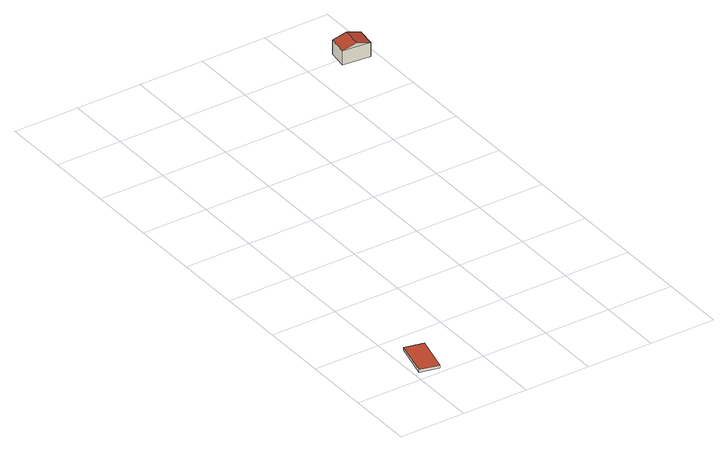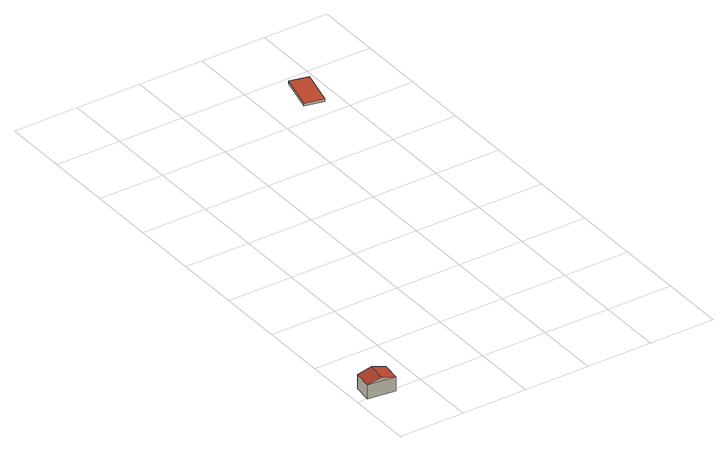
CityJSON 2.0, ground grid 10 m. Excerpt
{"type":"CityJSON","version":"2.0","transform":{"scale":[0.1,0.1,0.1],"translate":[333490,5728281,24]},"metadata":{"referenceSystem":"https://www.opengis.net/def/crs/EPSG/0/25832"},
"CityObjects":{
"building1":{"type":"Building","attributes":{"Geometrietyp2DReferenz":"3000","Gemeindeschluessel":"05170048","function":"31001_2463","roofType":"9999","measuredHeight":0.407},"address":[{"country":"Germany","locality":"Wesel","thoroughfareNumber":"155","thoroughfareName":"Reeser Landstraße"}],"geometry":[{"type":"Solid","lod":"2","boundaries":[[[[0,1,2,3]],[[1,4,5,2]],[[0,6,4,1]],[[3,7,6,0]],[[2,5,7,3]],[[4,6,7,5]]]],"semantics":{"surfaces":[{"type":"RoofSurface"},{"type":"WallSurface"},{"type":"GroundSurface"}],"values":[[0,1,1,1,1,2]]}}]},
"building2":{"type":"Building","attributes":{"Geometrietyp2DReferenz":"3000","Gemeindeschluessel":"05170048","function":"31001_2723","roofType":"3100","measuredHeight":2.79},"address":[{"country":"Germany","locality":"Wesel","thoroughfareNumber":"170","thoroughfareName":"Reeser Landstraße"}],"geometry":[{"type":"Solid","lod":"2","boundaries":[[[[8,9,10,11]],[[12,13,9,8]],[[14,15,13,12]],[[11,10,15,14]],[[8,16,12]],[[14,17,11]],[[11,17,16,8]],[[12,16,17,14]],[[9,13,15,10]]]],"semantics":{"surfaces":[{"type":"WallSurface"},{"type":"RoofSurface"},{"type":"GroundSurface"}],"values":[[0,0,0,0,0,0,1,1,2]]}}]}
},
"vertices":[
[37,9,5],[51,65,5],[22,72,5],[8,16,5],[51,65,1],[22,72,1],[37,9,1],[8,16,1],
[385,677,28],[385,677,6],[389,706,6],[389,706,28],[343,682,28],[343,682,6],[347,711,28],[347,711,6],[364,679,34],[368,709,34]
]}
